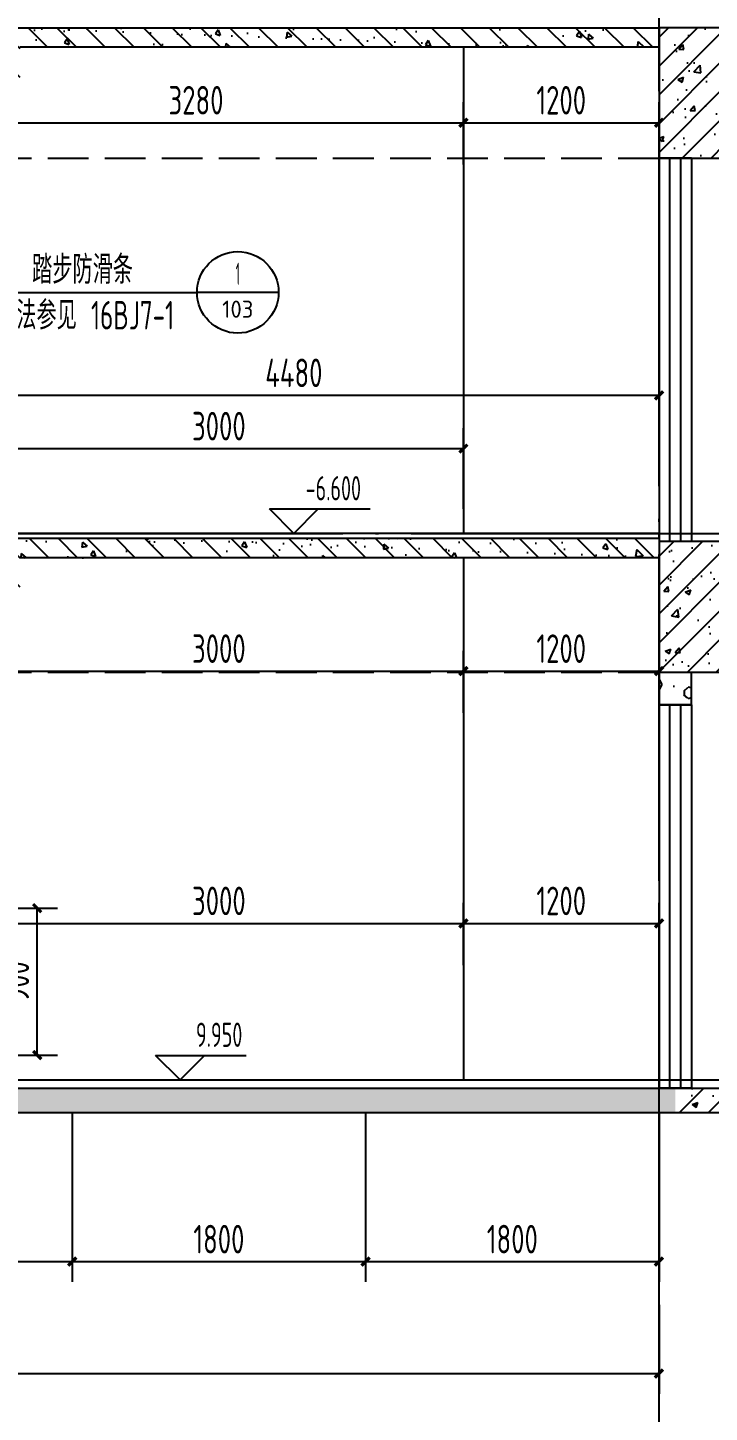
# Model space of a CAD drawing. Extents: x 116425 to 211028, y 11881 to 56060.
# Drawn here: x 158573 to 162754, y 17014 to 25502 of the extents above; entities that cross this region are included whole.
import ezdxf
from ezdxf.enums import TextEntityAlignment as Align
from ezdxf.xclip import XClip

# ---------------------------------------------------------------- set-up
doc = ezdxf.new("R2010")
doc.units = 0
doc.header["$LTSCALE"] = 1000
doc.header["$MEASUREMENT"] = 0
doc.header["$XCLIPFRAME"] = 0
doc.linetypes.add('DASH', pattern=[0.35, 0.25, -0.1])
doc.linetypes.add('DOTE', pattern=[2.42, 2, -0.2, 0.02, -0.2])
for name, color, linetype in [('01-标注_尺寸', 124, 'Continuous'), ('01-标注_标高', 200, 'Continuous'), ('01-标注_符号', 200, 'Continuous'), ('01-标注_轴线坐标', 132, 'Continuous'), ('02-TEXT_标注', 130, 'Continuous'), ('05-填充_天正', 14, 'Continuous'), ('13#楼幕墙$0$A-C_玻璃幕墙', 140, 'Continuous'), ('13#楼幕墙$0$A-TECH_结构', 21, 'Continuous'), ('A-C_窗', 140, 'Continuous'), ('A-O_屋面', 201, 'Continuous'), ('A-SUR_保温', 222, 'Continuous'), ('A_AXIS-轴线', 36, 'DOTE'), ('A_STR-砌块墙', 121, 'Continuous'), ('A_STR-砼墙', 51, 'Continuous'), ('A_STR-砼柱', 51, 'Continuous'), ('S_SURFACE', 6, 'Continuous'), ('X-104 13#平面$0$A-TECH_结构', 21, 'Continuous')]:
    doc.layers.add(name, color=color, linetype=linetype)
doc.layers.add('X-104 13#平面$0$000套内', color=226, linetype='Continuous', lineweight=30, plot=False)
doc.styles.add('_TCH_DIM', font='ros1.shx', dxfattribs={"bigfont": 'jd.shx'})
doc.styles.add('_TCH_DIM_T3', font='ROS1', dxfattribs={"width": 0.8, "bigfont": 'JD'})
doc.styles.add('样式 1', font='ros1.shx', dxfattribs={"width": 0.75, "bigfont": 'jd.shx'})
doc.dimstyles.new('_TCH_ARCH&&50', dxfattribs={"dimtxt": 175, "dimasz": 50, "dimexe": 125, "dimexo": 150, "dimgap": 50, "dimtad": 1, "dimdec": 0, "dimzin": 0, "dimdsep": 46, "dimtxsty": '_TCH_DIM_T3', "dimblk": 'ARCHTICK', "dimcen": 0.09, "dimclrt": 7, "dimazin": 2, "dimtfac": 1, "dimtdec": 0, "dimtix": 1, "dimtmove": 2, "dimatfit": 3, "dimfxl": 0, "dimtolj": 1, "dimtzin": 0, "dimarcsym": 0})
pattern_1 = [(45, (0, 0), (-88.38835, 88.38835), []), (50, (0, 0), (358.6301, -31.37607), [37.5, -412.5]), (355, (0, 0), (-69.3757, 376.0961), [30, -330]), (100.4514, (29.9, -2.6), (289.2547, 344.7198), [31.8701, -350.57106]), (46.1842, (0, 100), (533.6205, -82.7595), [56.25, -618.75]), (96.6356, (44.47, 93.1), (467.3314, 487.059), [47.8051, -525.8565]), (351.1842, (0, 100), (467.331, 487.0593), [45, -495]), (21, (50, 75), (298.4535, -201.30945), [37.5, -412.5]), (326, (50, 75), (121.6577, 362.575), [30, -330]), (71.4514, (74.87, 58.22), (420.1113, 161.26525), [31.8701, -350.57106]), (37.5, (0, 0), (6.07993, 166.44693), [0, -326, 0, -335, 0, -331.25]), (7.5, (0, 0), (131.53477, 197.20586), [0, -191, 0, -318.5, 0, -126.25]), (327.5, (-111.5, 0), (266.91122, -11.27744), [0, -125, 0, -390, 0, -517.5]), (317.5, (-161.5, 0), (291.5931, 50.0525), [0, -162.5, 0, -259, 0, -367.5])]

# ---------------------------------------------------------------- blocks, each defined once
blk = doc.blocks.new('图框-A1')
at = {"const_width": 0.05}
blk.add_lwpolyline([(0, 0), (841, 0), (841, 594), (0, 594)], close=True, dxfattribs=at)
blk = doc.blocks.new('13#楼幕墙')
at = {"layer": '13#楼幕墙$0$A-C_玻璃幕墙'}
blk.add_lwpolyline([(4492.6, 15500), (-900, 15500), (-900, -1700), (22100, -1700), (22100, -1100), (58400, -1100), (58400, 18959.9), (53293.2, 23245), (37800, 14300), (37800, 10200), (12500, 10200), (4492.6, 15500)], dxfattribs=at)
at = {"layer": '13#楼幕墙$0$A-TECH_结构'}
blk.add_lwpolyline([(4402.3, 77600), (-600, 77600), (-600, 60000), (21800, 60000), (21800, 61600), (58100, 61600), (58100, 81220), (53261.3, 85280.2), (38100, 76526.8), (38100, 72300), (12409.7, 72300), (4402.3, 77600)], dxfattribs=at)
blk = doc.blocks.new('X-104 13#平面$0$A$C0BB3323F')
at = {"layer": 'Defpoints'}
blk.add_lwpolyline([(59300, 600), (59300, 20660), (54205, 24935), (38700, 16000), (38700, 11900), (13400, 11900), (5392.6, 17200), (0, 17200), (0, 0), (23000, 0), (23000, 600)], close=True, dxfattribs=at)
blk = doc.blocks.new('X-104 13#平面')
at = {"layer": 'X-104 13#平面$0$000套内'}
blk.add_lwpolyline([(4100, 77750), (4100, 68700), (-750, 68700), (-750, 59850), (21950, 59850), (21950, 61450), (58250, 61450), (58250, 71300), (48400, 71300), (48400, 73450), (53400, 73450), (53400, 80500), (58250, 80500), (58250, 81290.1), (53289, 85452.6), (37950, 76613.3), (37950, 72450), (12454.9, 72450), (4447.4, 77750)], close=True, dxfattribs=at)
blk.add_lwpolyline([(7100, -1550), (21950, -1550), (21950, -950), (48400, -950), (48400, 11050), (53400, 11050), (53400, 18100), (58250, 18100), (58250, 18890), (53289.1, 23052.7), (37950, 14213.3), (37950, 10050), (12454.9, 10050), (4447.4, 15350), (4100, 15350), (4100, 6300), (7100, 6300), (7100, -1550)], dxfattribs=at)
at = {"xscale": 100, "yscale": 100, "zscale": 100}
for p in [(-10634.5, 104514.8), (-10634.5, -20285.2)]:
    blk.add_blockref('图框-A1', p, dxfattribs=at)
blk.add_blockref('X-104 13#平面$0$A$C0BB3323F', (-900, -1700))
at = {"layer": 'X-104 13#平面$0$A-TECH_结构'}
blk.add_blockref('13#楼幕墙', (0, 0), dxfattribs=at)
blk = doc.blocks.new('$TCHSYS$WIN2D')
for p, q in [((-0.5, 0.5), (0.5, 0.5)), ((-0.5, 0.5), (-0.5, -0.5)), ((0.5, 0.5), (0.5, -0.5)), ((0.5, 0.1667), (-0.5, 0.1667)), ((0.5, -0.1667), (-0.5, -0.1667)), ((-0.5, -0.5), (0.5, -0.5))]:
    blk.add_line(p, q)
blk = doc.blocks.new('_ArchTick')
at = {"color": 0, "linetype": 'ByBlock', "const_width": 0.4}
blk.add_lwpolyline([(-0.5, -0.5), (0.5, 0.5)], dxfattribs=at)
blk = doc.blocks.new('*D688')
at = {"layer": '01-标注_尺寸', "color": 0, "lineweight": -2, "transparency": 16777216}
for p, q in [((161245.5, 24662.8), (161245.5, 25044.4)), ((162445.5, 24662.8), (162445.5, 25044.4)), ((161245.5, 24919.4), (162445.5, 24919.4))]:
    blk.add_line(p, q, dxfattribs=at)
at = {"layer": 'Defpoints', "color": 0, "transparency": 16777216}
for p in [(162445.5, 24919.4), (161245.5, 24512.8), (162445.5, 24512.8)]:
    blk.add_point(p, dxfattribs=at)
at = {"layer": '01-标注_尺寸', "color": 0, "lineweight": -2, "transparency": 16777216, "xscale": 50, "yscale": 50, "zscale": 50, "rotation": 180}
blk.add_blockref('_ArchTick', (161245.5, 24919.4), dxfattribs=at)
at = {"layer": '01-标注_尺寸', "color": 0, "lineweight": -2, "transparency": 16777216, "xscale": 50, "yscale": 50, "zscale": 50}
blk.add_blockref('_ArchTick', (162445.5, 24919.4), dxfattribs=at)
at = {"layer": '01-标注_尺寸', "color": 7, "transparency": 16777216, "insert": (161845.5, 25056.9), "char_height": 175, "attachment_point": 5, "style": '_TCH_DIM_T3'}
blk.add_mtext('\\A1;1200', dxfattribs=at)
blk = doc.blocks.new('*D689')
at = {"layer": '01-标注_尺寸', "color": 0, "lineweight": -2, "transparency": 16777216}
for p, q in [((157965.5, 24662.8), (157965.5, 25044.4)), ((161245.5, 24662.8), (161245.5, 25044.4)), ((157965.5, 24919.4), (161245.5, 24919.4))]:
    blk.add_line(p, q, dxfattribs=at)
at = {"layer": 'Defpoints', "color": 0, "transparency": 16777216}
for p in [(161245.5, 24919.4), (157965.5, 24512.8), (161245.5, 24512.8)]:
    blk.add_point(p, dxfattribs=at)
at = {"layer": '01-标注_尺寸', "color": 0, "lineweight": -2, "transparency": 16777216, "xscale": 50, "yscale": 50, "zscale": 50, "rotation": 180}
blk.add_blockref('_ArchTick', (157965.5, 24919.4), dxfattribs=at)
at = {"layer": '01-标注_尺寸', "color": 0, "lineweight": -2, "transparency": 16777216, "xscale": 50, "yscale": 50, "zscale": 50}
blk.add_blockref('_ArchTick', (161245.5, 24919.4), dxfattribs=at)
at = {"layer": '01-标注_尺寸', "color": 7, "transparency": 16777216, "insert": (159605.5, 25056.9), "char_height": 175, "attachment_point": 5, "style": '_TCH_DIM_T3'}
blk.add_mtext('\\A1;3280', dxfattribs=at)
blk = doc.blocks.new('*D692')
at = {"layer": '01-标注_尺寸', "color": 0, "lineweight": -2, "transparency": 16777216}
for p, q in [((161245.5, 21301.2), (161245.5, 21682.8)), ((162445.5, 21301.2), (162445.5, 21682.8)), ((161245.5, 21557.8), (162445.5, 21557.8))]:
    blk.add_line(p, q, dxfattribs=at)
at = {"layer": 'Defpoints', "color": 0, "transparency": 16777216}
for p in [(162445.5, 21557.8), (161245.5, 21151.2), (162445.5, 21151.2)]:
    blk.add_point(p, dxfattribs=at)
at = {"layer": '01-标注_尺寸', "color": 0, "lineweight": -2, "transparency": 16777216, "xscale": 50, "yscale": 50, "zscale": 50, "rotation": 180}
blk.add_blockref('_ArchTick', (161245.5, 21557.8), dxfattribs=at)
at = {"layer": '01-标注_尺寸', "color": 0, "lineweight": -2, "transparency": 16777216, "xscale": 50, "yscale": 50, "zscale": 50}
blk.add_blockref('_ArchTick', (162445.5, 21557.8), dxfattribs=at)
at = {"layer": '01-标注_尺寸', "color": 7, "transparency": 16777216, "insert": (161845.5, 21695.3), "char_height": 175, "attachment_point": 5, "style": '_TCH_DIM_T3'}
blk.add_mtext('\\A1;1200', dxfattribs=at)
blk = doc.blocks.new('*D693')
at = {"layer": '01-标注_尺寸', "color": 0, "lineweight": -2, "transparency": 16777216}
for p, q in [((158245.5, 21301.2), (158245.5, 21682.8)), ((161245.5, 21301.2), (161245.5, 21682.8)), ((158245.5, 21557.8), (161245.5, 21557.8))]:
    blk.add_line(p, q, dxfattribs=at)
at = {"layer": 'Defpoints', "color": 0, "transparency": 16777216}
for p in [(161245.5, 21557.8), (158245.5, 21151.2), (161245.5, 21151.2)]:
    blk.add_point(p, dxfattribs=at)
at = {"layer": '01-标注_尺寸', "color": 0, "lineweight": -2, "transparency": 16777216, "xscale": 50, "yscale": 50, "zscale": 50, "rotation": 180}
blk.add_blockref('_ArchTick', (158245.5, 21557.8), dxfattribs=at)
at = {"layer": '01-标注_尺寸', "color": 0, "lineweight": -2, "transparency": 16777216, "xscale": 50, "yscale": 50, "zscale": 50}
blk.add_blockref('_ArchTick', (161245.5, 21557.8), dxfattribs=at)
at = {"layer": '01-标注_尺寸', "color": 7, "transparency": 16777216, "insert": (159745.5, 21695.3), "char_height": 175, "attachment_point": 5, "style": '_TCH_DIM_T3'}
blk.add_mtext('\\A1;3000', dxfattribs=at)
blk = doc.blocks.new('*D723')
at = {"layer": '01-标注_尺寸', "color": 0, "lineweight": -2, "transparency": 16777216}
for p, q in [((161245.5, 19754.9), (161245.5, 20136.5)), ((162445.5, 19754.9), (162445.5, 20136.5)), ((161245.5, 20011.5), (162445.5, 20011.5))]:
    blk.add_line(p, q, dxfattribs=at)
at = {"layer": 'Defpoints', "color": 0, "transparency": 16777216}
for p in [(162445.5, 20011.5), (161245.5, 19604.9), (162445.5, 19604.9)]:
    blk.add_point(p, dxfattribs=at)
at = {"layer": '01-标注_尺寸', "color": 0, "lineweight": -2, "transparency": 16777216, "xscale": 50, "yscale": 50, "zscale": 50, "rotation": 180}
blk.add_blockref('_ArchTick', (161245.5, 20011.5), dxfattribs=at)
at = {"layer": '01-标注_尺寸', "color": 0, "lineweight": -2, "transparency": 16777216, "xscale": 50, "yscale": 50, "zscale": 50}
blk.add_blockref('_ArchTick', (162445.5, 20011.5), dxfattribs=at)
at = {"layer": '01-标注_尺寸', "color": 7, "transparency": 16777216, "insert": (161845.5, 20149), "char_height": 175, "attachment_point": 5, "style": '_TCH_DIM_T3'}
blk.add_mtext('\\A1;1200', dxfattribs=at)
blk = doc.blocks.new('*D724')
at = {"layer": '01-标注_尺寸', "color": 0, "lineweight": -2, "transparency": 16777216}
for p, q in [((158245.5, 19754.9), (158245.5, 20136.5)), ((161245.5, 19754.9), (161245.5, 20136.5)), ((158245.5, 20011.5), (161245.5, 20011.5))]:
    blk.add_line(p, q, dxfattribs=at)
at = {"layer": 'Defpoints', "color": 0, "transparency": 16777216}
for p in [(161245.5, 20011.5), (158245.5, 19604.9), (161245.5, 19604.9)]:
    blk.add_point(p, dxfattribs=at)
at = {"layer": '01-标注_尺寸', "color": 0, "lineweight": -2, "transparency": 16777216, "xscale": 50, "yscale": 50, "zscale": 50, "rotation": 180}
blk.add_blockref('_ArchTick', (158245.5, 20011.5), dxfattribs=at)
at = {"layer": '01-标注_尺寸', "color": 0, "lineweight": -2, "transparency": 16777216, "xscale": 50, "yscale": 50, "zscale": 50}
blk.add_blockref('_ArchTick', (161245.5, 20011.5), dxfattribs=at)
at = {"layer": '01-标注_尺寸', "color": 7, "transparency": 16777216, "insert": (159745.5, 20149), "char_height": 175, "attachment_point": 5, "style": '_TCH_DIM_T3'}
blk.add_mtext('\\A1;3000', dxfattribs=at)
blk = doc.blocks.new('*D727')
at = {"layer": '01-标注_尺寸', "color": 0, "lineweight": -2, "transparency": 16777216}
for p, q in [((157965.5, 22991.6), (157965.5, 23373.2)), ((162445.5, 22991.6), (162445.5, 23373.2)), ((157965.5, 23248.2), (162445.5, 23248.2))]:
    blk.add_line(p, q, dxfattribs=at)
at = {"layer": 'Defpoints', "color": 0, "transparency": 16777216}
for p in [(162445.5, 23248.2), (157965.5, 22841.6), (162445.5, 22841.6)]:
    blk.add_point(p, dxfattribs=at)
at = {"layer": '01-标注_尺寸', "color": 0, "lineweight": -2, "transparency": 16777216, "xscale": 50, "yscale": 50, "zscale": 50, "rotation": 180}
blk.add_blockref('_ArchTick', (157965.5, 23248.2), dxfattribs=at)
at = {"layer": '01-标注_尺寸', "color": 0, "lineweight": -2, "transparency": 16777216, "xscale": 50, "yscale": 50, "zscale": 50}
blk.add_blockref('_ArchTick', (162445.5, 23248.2), dxfattribs=at)
at = {"layer": '01-标注_尺寸', "color": 7, "transparency": 16777216, "insert": (160205.5, 23385.7), "char_height": 175, "attachment_point": 5, "style": '_TCH_DIM_T3'}
blk.add_mtext('\\A1;4480', dxfattribs=at)
blk = doc.blocks.new('*D730')
at = {"layer": '01-标注_尺寸', "color": 0, "lineweight": -2, "transparency": 16777216}
for p, q in [((153445.5, 17673.5), (153445.5, 17126.7)), ((162445.5, 17673.5), (162445.5, 17126.7)), ((153445.5, 17251.7), (162445.5, 17251.7))]:
    blk.add_line(p, q, dxfattribs=at)
at = {"layer": 'Defpoints', "color": 0, "transparency": 16777216}
for p in [(153445.5, 17823.5), (162445.5, 17823.5), (162445.5, 17251.7)]:
    blk.add_point(p, dxfattribs=at)
at = {"layer": '01-标注_尺寸', "color": 0, "lineweight": -2, "transparency": 16777216, "xscale": 50, "yscale": 50, "zscale": 50, "rotation": 180}
blk.add_blockref('_ArchTick', (153445.5, 17251.7), dxfattribs=at)
at = {"layer": '01-标注_尺寸', "color": 0, "lineweight": -2, "transparency": 16777216, "xscale": 50, "yscale": 50, "zscale": 50}
blk.add_blockref('_ArchTick', (162445.5, 17251.7), dxfattribs=at)
at = {"layer": '01-标注_尺寸', "color": 7, "transparency": 16777216, "insert": (157945.5, 17389.2), "char_height": 175, "attachment_point": 5, "style": '_TCH_DIM_T3'}
blk.add_mtext('\\A1;9000', dxfattribs=at)
blk = doc.blocks.new('*D739')
at = {"layer": '01-标注_尺寸', "color": 0, "lineweight": -2, "transparency": 16777216}
for p, q in [((158245.5, 20104), (158756.4, 20104)), ((158631.4, 19204), (158631.4, 20104)), ((158245.5, 19204), (158756.4, 19204))]:
    blk.add_line(p, q, dxfattribs=at)
at = {"layer": 'Defpoints', "color": 0, "transparency": 16777216}
for p in [(158095.5, 20104), (158631.4, 20104), (158095.5, 19204)]:
    blk.add_point(p, dxfattribs=at)
at = {"layer": '01-标注_尺寸', "color": 0, "lineweight": -2, "transparency": 16777216, "xscale": 50, "yscale": 50, "zscale": 50}
for p, rotation in [((158631.4, 20104), 90), ((158631.4, 19204), 270)]:
    blk.add_blockref('_ArchTick', p, dxfattribs=dict(at, rotation=rotation))
at = {"layer": '01-标注_尺寸', "color": 7, "transparency": 16777216, "insert": (158493.9, 19654), "char_height": 175, "attachment_point": 5, "rotation": 90, "style": '_TCH_DIM_T3'}
blk.add_mtext('\\A1;900', dxfattribs=at)
blk = doc.blocks.new('*D740')
at = {"layer": '01-标注_尺寸', "color": 0, "lineweight": -2, "transparency": 16777216}
for p, q in [((160645.5, 18851.7), (160645.5, 17813.2)), ((162445.5, 18851.7), (162445.5, 17813.2)), ((160645.5, 17938.2), (162445.5, 17938.2))]:
    blk.add_line(p, q, dxfattribs=at)
at = {"layer": 'Defpoints', "color": 0, "transparency": 16777216}
for p in [(160645.5, 19001.7), (162445.5, 19001.7), (162445.5, 17938.2)]:
    blk.add_point(p, dxfattribs=at)
at = {"layer": '01-标注_尺寸', "color": 0, "lineweight": -2, "transparency": 16777216, "xscale": 50, "yscale": 50, "zscale": 50, "rotation": 180}
blk.add_blockref('_ArchTick', (160645.5, 17938.2), dxfattribs=at)
at = {"layer": '01-标注_尺寸', "color": 0, "lineweight": -2, "transparency": 16777216, "xscale": 50, "yscale": 50, "zscale": 50}
blk.add_blockref('_ArchTick', (162445.5, 17938.2), dxfattribs=at)
at = {"layer": '01-标注_尺寸', "color": 7, "transparency": 16777216, "insert": (161545.5, 18075.7), "char_height": 175, "attachment_point": 5, "style": '_TCH_DIM_T3'}
blk.add_mtext('\\A1;1800', dxfattribs=at)
blk = doc.blocks.new('*D741')
at = {"layer": '01-标注_尺寸', "color": 0, "lineweight": -2, "transparency": 16777216}
for p, q in [((158845.5, 18851.7), (158845.5, 17813.2)), ((160645.5, 18851.7), (160645.5, 17813.2)), ((158845.5, 17938.2), (160645.5, 17938.2))]:
    blk.add_line(p, q, dxfattribs=at)
at = {"layer": 'Defpoints', "color": 0, "transparency": 16777216}
for p in [(158845.5, 19001.7), (160645.5, 19001.7), (160645.5, 17938.2)]:
    blk.add_point(p, dxfattribs=at)
at = {"layer": '01-标注_尺寸', "color": 0, "lineweight": -2, "transparency": 16777216, "xscale": 50, "yscale": 50, "zscale": 50, "rotation": 180}
blk.add_blockref('_ArchTick', (158845.5, 17938.2), dxfattribs=at)
at = {"layer": '01-标注_尺寸', "color": 0, "lineweight": -2, "transparency": 16777216, "xscale": 50, "yscale": 50, "zscale": 50}
blk.add_blockref('_ArchTick', (160645.5, 17938.2), dxfattribs=at)
at = {"layer": '01-标注_尺寸', "color": 7, "transparency": 16777216, "insert": (159745.5, 18075.7), "char_height": 175, "attachment_point": 5, "style": '_TCH_DIM_T3'}
blk.add_mtext('\\A1;1800', dxfattribs=at)
blk = doc.blocks.new('*D742')
at = {"layer": '01-标注_尺寸', "color": 0, "lineweight": -2, "transparency": 16777216}
for p, q in [((157045.5, 18851.7), (157045.5, 17813.2)), ((158845.5, 18851.7), (158845.5, 17813.2)), ((157045.5, 17938.2), (158845.5, 17938.2))]:
    blk.add_line(p, q, dxfattribs=at)
at = {"layer": 'Defpoints', "color": 0, "transparency": 16777216}
for p in [(157045.5, 19001.7), (158845.5, 19001.7), (158845.5, 17938.2)]:
    blk.add_point(p, dxfattribs=at)
at = {"layer": '01-标注_尺寸', "color": 0, "lineweight": -2, "transparency": 16777216, "xscale": 50, "yscale": 50, "zscale": 50, "rotation": 180}
blk.add_blockref('_ArchTick', (157045.5, 17938.2), dxfattribs=at)
at = {"layer": '01-标注_尺寸', "color": 0, "lineweight": -2, "transparency": 16777216, "xscale": 50, "yscale": 50, "zscale": 50}
blk.add_blockref('_ArchTick', (158845.5, 17938.2), dxfattribs=at)
at = {"layer": '01-标注_尺寸', "color": 7, "transparency": 16777216, "insert": (157945.5, 18075.7), "char_height": 175, "attachment_point": 5, "style": '_TCH_DIM_T3'}
blk.add_mtext('\\A1;1800', dxfattribs=at)
blk = doc.blocks.new('*D744')
at = {"layer": '01-标注_尺寸', "color": 0, "lineweight": -2, "transparency": 16777216}
for p, q in [((158245.5, 22551.7), (158245.5, 23046.7)), ((161245.5, 22551.7), (161245.5, 23046.7)), ((158245.5, 22921.7), (161245.5, 22921.7))]:
    blk.add_line(p, q, dxfattribs=at)
at = {"layer": 'Defpoints', "color": 0, "transparency": 16777216}
for p in [(161245.5, 22921.7), (158245.5, 22401.7), (161245.5, 22401.7)]:
    blk.add_point(p, dxfattribs=at)
at = {"layer": '01-标注_尺寸', "color": 0, "lineweight": -2, "transparency": 16777216, "xscale": 50, "yscale": 50, "zscale": 50, "rotation": 180}
blk.add_blockref('_ArchTick', (158245.5, 22921.7), dxfattribs=at)
at = {"layer": '01-标注_尺寸', "color": 0, "lineweight": -2, "transparency": 16777216, "xscale": 50, "yscale": 50, "zscale": 50}
blk.add_blockref('_ArchTick', (161245.5, 22921.7), dxfattribs=at)
at = {"layer": '01-标注_尺寸', "color": 7, "transparency": 16777216, "insert": (159745.5, 23059.2), "char_height": 175, "attachment_point": 5, "style": '_TCH_DIM_T3'}
blk.add_mtext('\\A1;3000', dxfattribs=at)

msp = doc.modelspace()

# ---------------------------------------------------------------- hatches: boundary and pattern name
at = {"layer": '05-填充_天正'}
h = msp.add_hatch(dxfattribs=at)
h.set_pattern_fill('钢筋混凝土', color=256, scale=50, style=0)
h.set_pattern_definition([(315, (150106.74, 62784.2), (88.38835, 88.38835), []), (320, (150106.74, 62784.2), (-31.376, -358.63), [37.5, -412.5]), (265, (150106.74, 62784.2), (376.096, 69.3757), [30, -330]), (10.4514, (150104.12, 62754.3), (344.7198, -289.2547), [31.87, -350.571]), (316.1842, (150206.74, 62784.2), (-82.7595, -533.6205), [56.25, -618.75]), (6.6356, (150199.84, 62739.73), (487.059, -467.3314), [47.805, -525.8565]), (261.1842, (150206.74, 62784.2), (487.059, -467.331), [45, -495]), (291, (150181.74, 62734.2), (-201.3094, -298.4535), [37.5, -412.5]), (236, (150181.74, 62734.2), (362.575, -121.6577), [30, -330]), (341.4514, (150164.96, 62709.33), (161.2652, -420.1113), [31.87, -350.571]), (307.5, (150106.74, 62784.2), (166.44693, -6.07993), [0, -326, 0, -335, 0, -331.25]), (277.5, (150106.74, 62784.2), (197.20586, -131.5348), [0, -191, 0, -318.5, 0, -126.25]), (237.5, (150106.74, 62895.7), (-11.27744, -266.9112), [0, -125, 0, -390, 0, -517.5]), (227.5, (150106.74, 62945.7), (50.0525, -291.5931), [0, -162.5, 0, -259, 0, -367.5])])
h.paths.add_polyline_path([(162445.5, 25501.7), (162445.5, 25381.7), (158525.5, 25381.7), (158525.5, 25101.7), (158275.5, 25101.7), (158275.5, 25350.6), (158215.5, 25384.2), (158215.5, 25501.7)])
h = msp.add_hatch(dxfattribs=at)
h.set_pattern_fill('钢筋混凝土', color=256, scale=50, style=0)
h.set_pattern_definition(pattern_1)
h.paths.add_polyline_path([(162445.5, 24701.7), (162845.5, 24701.7), (162845.5, 25501.7), (162445.5, 25501.7)])
h = msp.add_hatch(dxfattribs=at)
h.set_pattern_fill('钢筋混凝土', color=256, scale=50, style=0)
h.set_pattern_definition([(315, (153332.52, 51662.73), (88.38835, 88.38835), []), (320, (153332.52, 51662.73), (-31.376, -358.63), [37.5, -412.5]), (265, (153332.5, 51662.73), (376.096, 69.3757), [30, -330]), (10.4514, (153329.9, 51632.84), (344.7198, -289.2547), [31.87, -350.571]), (316.1842, (153432.5, 51662.73), (-82.7595, -533.6205), [56.25, -618.75]), (6.6356, (153425.6, 51618.26), (487.059, -467.331), [47.805, -525.8565]), (261.1842, (153432.5, 51662.73), (487.059, -467.331), [45, -495]), (291, (153407.52, 51612.73), (-201.3094, -298.4535), [37.5, -412.5]), (236, (153407.5, 51612.73), (362.575, -121.6577), [30, -330]), (341.4514, (153390.74, 51587.86), (161.2652, -420.1113), [31.87, -350.571]), (307.5, (153332.52, 51662.73), (166.44693, -6.07993), [0, -326, 0, -335, 0, -331.25]), (277.5, (153332.52, 51662.73), (197.2059, -131.5348), [0, -191, 0, -318.5, 0, -126.25]), (237.5, (153332.52, 51774.23), (-11.27744, -266.9112), [0, -125, 0, -390, 0, -517.5]), (227.5, (153332.52, 51824.23), (50.0525, -291.593), [0, -162.5, 0, -259, 0, -367.5])])
h.paths.add_polyline_path([(162445.5, 22371.7), (162445.5, 22251.7), (158525.5, 22251.7), (158525.5, 21971.7), (158275.5, 21971.7), (158275.5, 22251.7), (157935.5, 22251.7), (157935.5, 22371.7)])
h = msp.add_hatch(dxfattribs=at)
h.set_pattern_fill('钢筋混凝土', color=256, scale=50, style=0)
h.set_pattern_definition(pattern_1)
h.paths.add_polyline_path([(162445.5, 21551.7), (162845.5, 21551.7), (162845.5, 22351.7), (162445.5, 22351.7)])
h = msp.add_hatch(dxfattribs=at)
h.set_pattern_fill('加气混凝土', color=256, scale=50, style=0)
h.set_pattern_definition([(0, (177, -183), (300, 600), [0, -600]), (0, (-174, -264), (300, 600), [0, -600]), (0, (21, -270), (300, 600), [0, -600]), (0, (234, -93), (300, 600), [0, -600]), (0, (-15, -300), (300, 600), [0, -600]), (0, (294, 285), (300, 600), [0, -600]), (0, (111, 237), (300, 600), [0, -600]), (0, (207, 162), (300, 600), [0, -600]), (0, (-282, 150), (300, 600), [0, -600]), (0, (12, 123), (300, 600), [0, -600]), (0, (-102, -30), (300, 600), [0, -600]), (0, (-96, -255), (300, 600), [0, -600]), (0, (129, -279), (300, 600), [0, -600]), (0, (294, -15), (300, 600), [0, -600]), (0, (-267, -108), (300, 600), [0, -600]), (0, (-216, -6), (300, 600), [0, -600]), (0, (18, -48), (300, 600), [0, -600]), (0, (-66, -135), (300, 600), [0, -600]), (0, (-114, 63), (300, 600), [0, -600]), (0, (-39, 288), (300, 600), [0, -600]), (0, (-243, -234), (300, 600), [0, -600]), (0, (87, 165), (300, 600), [0, -600]), (0, (-192, 174), (300, 600), [0, -600]), (0, (-240, 252), (300, 600), [0, -600]), (130.601294, (257.143, 97.143), (-1499.9999834, 1800.000008), [26.3416, -11037.111]), (18.43495, (214.29, 108.57), (1499.999994, 599.999996), [27.1052, -3767.628]), (90, (214.3, 82.86), (300, 600), [25.7143, -1174.2857]), (161.56505, (240, 74.29), (-1500.00001, 599.999955), [27.1052, -3767.628]), (53.1301, (240, 74.29), (300, 600), [28.5714, -2971.4285]), (135, (262.86, -231.43), (-300.00004, 599.99996), [24.2437, -1672.8126]), (45, (228.57, -231.43), (300, 600), [24.2437, -1672.8126]), (135, (245.71, -248.57), (-300.00004, 599.99996), [24.2437, -1672.8126]), (45, (245.71, -248.57), (300, 600), [24.2437, -1672.8126]), (116.56505, (-25.7, 171.43), (-5e-05, 1200), [31.9438, -638.8765]), (180, (-40, 200), (-300, 600), [34.2857, -565.7142]), (63.43495, (-88.57, 171.43), (3e-06, 1200), [31.9438, -638.8765]), (116.56505, (-74.3, 142.86), (-5e-05, 1200), [31.9438, -638.8765]), (0, (-74.3, 142.86), (300, 600), [34.2857, -565.7142]), (63.43495, (-40, 142.86), (3e-06, 1200), [31.9438, -638.8765]), (107.102728, (200, -31.429), (-899.9999656, 3000.0000048), [38.8613, -16282.9025]), (143.972626, (188.57, 5.714), (-5699.999928, 4199.999995), [38.8613, -8122.02]), (180, (157.14, 28.6), (-300, 600), [37.1429, -562.857]), (36.027373, (88.57, 5.714), (5699.999958, 4199.999955), [38.8613, -8122.02]), (71.56505, (77.14, -28.57), (900.000005, 2999.999995), [36.1403, -3758.5928]), (107.102728, (88.571, -65.714), (-899.9999656, 3000.0000048), [38.8613, -16282.9025]), (143.972626, (120, -88.57), (-5699.999928, 4199.999995), [38.8613, -8122.02]), (0, (120, -88.6), (300, 600), [37.1429, -562.857]), (36.027373, (157.143, -88.57), (5699.999958, 4199.999955), [38.8613, -8122.02]), (71.56505, (188.57, -65.71), (900.000005, 2999.999995), [36.1403, -3758.5928]), (150.25512, (205.714, 248.57), (-900.000002, 599.999993), [23.035, -4814.3196]), (90, (185.7, 237.14), (300, 600), [22.8571, -1177.1427]), (29.74488, (185.714, 237.14), (900, 599.999997), [23.035, -4814.3196]), (116.56505, (65.7, -177.14), (-5e-05, 1200), [31.9438, -638.8765]), (168.690067, (51.43, -148.57), (-2700.000002, 599.999985), [29.1373, -6089.6855]), (41.185925, (0, -162.857), (7499.9999546, 6599.9999423), [30.3718, -12725.802]), (90, (0, -191.43), (300, 600), [28.5714, -1171.4285]), (138.814074, (22.857, -211.429), (-7499.9998667, 6600.000042), [30.3718, -12725.802]), (16.699244, (22.857, -211.429), (9899.9999255, 2999.9999686), [29.8295, -12498.5375]), (60.945396, (51.43, -202.857), (299.999999, 599.9999947), [29.416, -12325.3395]), (109.983106, (-185.714, 74.286), (-1500.0000056, 4199.999989), [33.442, -14012.1975]), (155.556045, (-197.143, 105.714), (-3900.000015, 1799.9999626), [34.523, -14465.1315]), (24.443955, (-260, 105.714), (3900.000002, 1799.9999913), [34.523, -14465.1315]), (70.016893, (-271.429, 74.286), (1500.0000045, 4199.9999896), [33.442, -14012.1975]), (109.983106, (-260, 42.857), (-1500.0000056, 4199.999989), [33.442, -14012.1975]), (160.016893, (-228.57, 31.43), (-1500.000001, 599.999973), [33.442, -6989.3775]), (19.983107, (-228.57, 31.43), (1499.999992, 599.999999), [33.442, -6989.3775]), (70.016893, (-197.143, 42.857), (1500.0000045, 4199.9999896), [33.442, -14012.1975]), (122.005383, (37.14, 20), (-300.00004, 599.99997), [26.9542, -5633.434]), (18.43495, (-2.86, 34.29), (1499.999994, 599.999996), [27.1052, -3767.628]), (90, (-2.86, 8.57), (300, 600), [25.7143, -1174.2857]), (161.56505, (22.86, 0), (-1500.00001, 599.999955), [27.1052, -3767.628]), (54.462322, (22.857, 0), (2099.999997, 2999.9999955), [24.578, -10298.2115]), (116.56505, (-137.14, -125.7), (-5e-05, 1200), [31.9438, -638.8765]), (180, (-151.4, -97.14), (-300, 600), [31.4286, -568.5714]), (59.036243, (-200, -125.714), (300.000001, 599.999997), [33.3197, -6963.822]), (120.963756, (-182.857, -154.286), (-300.000041, 599.999972), [33.3197, -6963.822]), (0, (-182.86, -154.3), (300, 600), [31.4286, -568.5714]), (63.43495, (-151.43, -154.3), (3e-06, 1200), [31.9438, -638.8765])])
h.paths.add_polyline_path([(162645.5, 21551.7), (162445.5, 21551.7), (162445.5, 21351.7), (162645.5, 21351.7)])
h = msp.add_hatch(dxfattribs=at)
h.set_pattern_fill('钢筋混凝土', color=256, scale=50, style=0)
h.set_pattern_definition(pattern_1)
h.paths.add_polyline_path([(153345.5, 19001.7), (153345.5, 18851.7), (162545.5, 18851.7), (162545.5, 19001.7)])
h = msp.add_hatch(dxfattribs=at)
h.set_pattern_fill('钢筋混凝土', color=256, scale=50, style=0)
h.set_pattern_definition(pattern_1)
h.paths.add_polyline_path([(162545.5, 19001.7), (162545.5, 18851.7), (164645.5, 18851.7), (164645.5, 19001.7)])

# ---------------------------------------------------------------- linework, layer by layer
at = {"layer": '01-标注_标高'}
for p, q in [((160205.5, 22401.7), (160055.5, 22551.7)), ((160055.5, 22551.7), (160674.5, 22551.7)), ((160205.5, 22401.7), (160355.5, 22551.7)), ((159507.3, 19051.7), (159357.3, 19201.7)), ((159357.3, 19201.7), (159913.9, 19201.7)), ((159507.3, 19051.7), (159657.3, 19201.7))]:
    msp.add_line(p, q, dxfattribs=at)
at = {"layer": '01-标注_符号'}
for p in [(158288.6, 23879.2), (160111.6, 23879.2)]:
    msp.add_line(p, (159611.6, 23879.2), dxfattribs=at)
msp.add_circle((159861.6, 23879.2), 250, dxfattribs=at)
at = {"layer": '01-标注_轴线坐标'}
msp.add_line((162445.5, 16901.7), (162445.5, 17851.7), dxfattribs=at)
at = {"layer": 'A-O_屋面', "linetype": 'DASH'}
for p, q in [((153445.5, 24701.7), (162445.5, 24701.7)), ((153445.5, 21551.7), (162445.5, 21551.7))]:
    msp.add_line(p, q, dxfattribs=at)
at = {"layer": 'A-SUR_保温'}
for p, q in [((162645.5, 22401.7), (164645.5, 22401.7)), ((153445.5, 19051.7), (162445.5, 19051.7)), ((162645.5, 19051.7), (164645.5, 19051.7))]:
    msp.add_line(p, q, dxfattribs=at)
at = {"layer": 'A_AXIS-轴线'}
msp.add_line((162445.5, 17851.7), (162445.5, 42866.4), dxfattribs=at)
msp.add_line((162445.5, 17851.7), (162445.5, 42866.4), dxfattribs=at)
for points in [[(151245.5, 22401.7), (164645.5, 22401.7)], [(151245.5, 19051.7), (164645.5, 19051.7)]]:
    msp.add_lwpolyline(points, dxfattribs=at)
at = {"layer": 'A_STR-砌块墙'}
for p, q in [((161245.5, 25381.7), (161245.5, 22401.7)), ((161245.5, 22251.7), (161245.5, 19051.7)), ((162445.5, 21551.7), (162445.5, 21351.7)), ((162645.5, 21351.7), (162645.5, 21551.7)), ((162445.5, 21351.7), (162645.5, 21351.7)), ((162445.5, 19001.7), (162645.5, 19001.7))]:
    msp.add_line(p, q, dxfattribs=at)
at = {"layer": 'A_STR-砼墙'}
for p, q in [((158215.5, 25501.7), (162445.5, 25501.7)), ((162445.5, 25501.7), (162445.5, 25381.7)), ((162445.5, 25381.7), (158525.5, 25381.7)), ((157935.5, 22371.7), (162445.5, 22371.7)), ((162445.5, 22371.7), (162445.5, 22251.7)), ((162445.5, 22251.7), (158525.5, 22251.7)), ((153345.5, 19001.7), (162545.5, 19001.7)), ((162545.5, 19001.7), (164645.5, 19001.7)), ((153345.5, 18851.7), (162545.5, 18851.7)), ((162545.5, 18851.7), (164645.5, 18851.7))]:
    msp.add_line(p, q, dxfattribs=at)
at = {"layer": 'A_STR-砼柱'}
for p, q in [((162845.5, 25501.7), (162445.5, 25501.7)), ((162445.5, 25501.7), (162445.5, 24701.7)), ((162445.5, 24701.7), (162845.5, 24701.7)), ((162845.5, 22351.7), (162445.5, 22351.7)), ((162445.5, 22351.7), (162445.5, 21551.7)), ((162445.5, 21551.7), (162845.5, 21551.7))]:
    msp.add_line(p, q, dxfattribs=at)
at = {"layer": 'S_SURFACE'}
for p, q in [((162445.5, 22401.7), (157965.5, 22401.7)), ((162445.5, 22371.7), (162445.5, 22401.7))]:
    msp.add_line(p, q, dxfattribs=at)

# ---------------------------------------------------------------- block references
ref = msp.add_blockref('X-104 13#平面', (89222.9, 25058.1))
XClip(ref).set_block_clipping_path([(52600.0000000065, 7800.0004171911), (60173.8070770114, 18900)])
ref = msp.add_blockref('X-104 13#平面', (135059.8, 23721.2))
XClip(ref).set_block_clipping_path([(47300.0000000066, 8199.9999999998), (54100.0000000072, 18799.9999999998)])
ref = msp.add_blockref('X-104 13#平面', (144576.5, -38678.8))
XClip(ref).set_block_clipping_path([(47300.0000000066, 70599.9999999998), (54100.0000000072, 81199.9999999998)])
ref = msp.add_blockref('X-104 13#平面', (85922.9, -115253.6))
XClip(ref).set_block_clipping_path([(52600.000000007, 132600.000417191), (59223.651438209, 143700.0000000006)])
at = {"layer": 'A-C_窗', "xscale": 2350, "yscale": 200, "zscale": 200, "rotation": 270}
for p in [(162545.5, 23526.7), (162545.5, 20176.7)]:
    msp.add_blockref('$TCHSYS$WIN2D', p, dxfattribs=at)

# ---------------------------------------------------------------- texts
at = {"layer": '02-TEXT_标注'}
for s, height, style, width, p in [('踏步防滑条', 173.64, '样式 1', 0.75, (158600.1, 23931.7)), ('做法参见', 173.64, '样式 1', 0.75, (158379.1, 23651.7)), ('16BJ7-1', 175, '样式 1', 0.75, (158961.1, 23651.7)), ('-6.600', 148.75, '_TCH_DIM', 0.705882, (160278, 22604.2)), ('9.950', 148.75, '_TCH_DIM', 0.705882, (159604.9, 19254.2))]:
    msp.add_text(s, height=height, dxfattribs=dict(at, style=style, width=width)).set_placement(p)
at = {"layer": '02-TEXT_标注', "style": '样式 1', "width": 1.428571}
for s, height, p, p2 in [('1', 135.9, (159849.5, 23924.8), (159873.8, 23924.8)), ('103', 105.04, (159766, 23723.8), (159957.3, 23723.8))]:
    msp.add_text(s, height=height, dxfattribs=at).set_placement(p, p2, align=Align.FIT)

# ---------------------------------------------------------------- dimensions: what is measured, and where the dimension line sits
at = {"layer": '01-标注_尺寸'}
for base, p1, p2, picture, middle in [((161245.5, 24919.4), (157965.5, 24512.8), (161245.5, 24512.8), '*D689', (159605.5, 25056.9)), ((162445.5, 24919.4), (161245.5, 24512.8), (162445.5, 24512.8), '*D688', (161845.5, 25056.9)), ((162445.5, 23248.2), (157965.5, 22841.6), (162445.5, 22841.6), '*D727', (160205.5, 23385.7)), ((161245.5, 21557.8), (158245.5, 21151.2), (161245.5, 21151.2), '*D693', (159745.5, 21695.3)), ((162445.5, 21557.8), (161245.5, 21151.2), (162445.5, 21151.2), '*D692', (161845.5, 21695.3)), ((161245.5, 20011.5), (158245.5, 19604.9), (161245.5, 19604.9), '*D724', (159745.5, 20149)), ((162445.5, 20011.5), (161245.5, 19604.9), (162445.5, 19604.9), '*D723', (161845.5, 20149))]:
    dim = msp.add_linear_dim(base=base, p1=p1, p2=p2, angle=0, dimstyle='_TCH_ARCH&&50', override={"dimgap": 0}, dxfattribs=at)
    dim.commit()
    dim.dimension.update_dxf_attribs({"geometry": picture, "text_midpoint": middle, "dimtype": 161})
for p1, p2, distance, picture, middle in [((158245.5, 22401.7), (161245.5, 22401.7), 520, '*D744', (159745.5, 23059.2)), ((158095.5, 19204), (158095.5, 20104), -535.9, '*D739', (158493.9, 19654)), ((157045.5, 19001.7), (158845.5, 19001.7), -1063.5, '*D742', (157945.5, 18075.7)), ((158845.5, 19001.7), (160645.5, 19001.7), -1063.5, '*D741', (159745.5, 18075.7)), ((160645.5, 19001.7), (162445.5, 19001.7), -1063.5, '*D740', (161545.5, 18075.7)), ((153445.5, 17823.5), (162445.5, 17823.5), -571.8, '*D730', (157945.5, 17389.2))]:
    dim = msp.add_aligned_dim(p1=p1, p2=p2, distance=distance, dimstyle='_TCH_ARCH&&50', dxfattribs=at)
    dim.commit()
    dim.dimension.update_dxf_attribs({"geometry": picture, "text_midpoint": middle})

doc.saveas('drawing.dxf')
